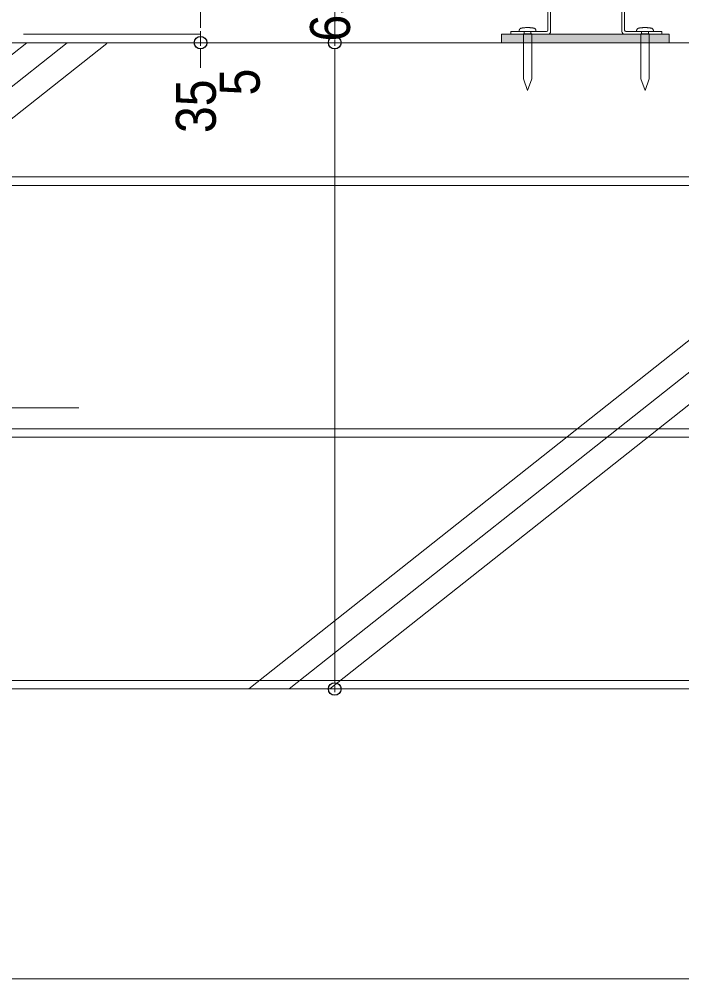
# Model space of a CAD drawing. Units: millimetres, scale not verified. Extents: x -8199 to 8201, y -2963 to 5056.
# Drawn here: x 3349 to 3876, y 446 to 1209 of the extents above; entities that cross this region are included whole.
import ezdxf
from ezdxf.enums import TextEntityAlignment as Align

# ---------------------------------------------------------------- set-up
doc = ezdxf.new("R2010")
doc.units = ezdxf.units.MM
doc.header["$LTSCALE"] = 20
doc.header["$PDMODE"] = 32
doc.header["$PDSIZE"] = 10
for name, color, linetype, lineweight in [('0-1_一般', 4, 'Continuous', 9), ('0-2_寸法', 7, 'Continuous', 9), ('0-3_0', 7, 'Continuous', 9), ('0-7_ビス', 4, 'Continuous', 9)]:
    doc.layers.add(name, color=color, linetype=linetype, lineweight=lineweight)
doc.layers.add('0-4_Defpoints', color=7, linetype='Continuous')
doc.styles.add('Osaka', font='')
doc.styles.get('Osaka').set_extended_font_data('Osaka')

# ---------------------------------------------------------------- blocks, each defined once
blk = doc.blocks.new('グループ-162-1')
at = {"layer": '0-1_一般', "color": 7}
for points in [[(386036.5, -93529), (409986.5, -93529), (409986.5, -96429), (386036.5, -96429)], [(394036.5, -96529), (409986.5, -96529), (409986.5, -99429), (394036.5, -99429)], [(386036.5, -99529), (409986.5, -99529), (409986.5, -102429), (386036.5, -102429)]]:
    blk.add_lwpolyline(points, close=True, dxfattribs=at)
blk = doc.blocks.new('_DOT')
at = {"layer": '0-3_0'}
for p, q in [((-10, 0), (-20, 0)), ((-5, 0), (5, 0))]:
    blk.add_line(p, q, dxfattribs=at)
blk = doc.blocks.new('グループ-173-1')
at = {"layer": '0-1_一般', "color": 2}
for p, q in [((401386.5, -94029), (401986.5, -94029)), ((401386.5, -94061), (401986.5, -94061)), ((402586.5, -94029), (401986.5, -94029)), ((402586.5, -94061), (401986.5, -94061)), ((401386.5, -94107), (401529.5, -94107)), ((401386.5, -94139), (401513.5, -94139)), ((401529.5, -94155), (401529.5, -94681)), ((401561.5, -94139), (401561.5, -94697)), ((402411.5, -94139), (402411.5, -94697)), ((402586.5, -94107), (402443.5, -94107)), ((402443.5, -94155), (402443.5, -94681)), ((402586.5, -94139), (402459.5, -94139)), ((401086.5, -94697), (401513.5, -94697)), ((401086.5, -94729), (401086.5, -94697)), ((401086.5, -94729), (401529.5, -94729)), ((402886.5, -94729), (402443.5, -94729)), ((402886.5, -94697), (402459.5, -94697)), ((402886.5, -94729), (402886.5, -94697))]:
    blk.add_line(p, q, dxfattribs=at)
for centre, radius, start, end in [((401386.5, -94084), 55, 90, 270), ((401386.5, -94084), 23, 90, 270), ((402586.5, -94084), 55, 270, 90), ((402586.5, -94084), 23, 270, 90), ((401513.5, -94155), 16, 0, 90), ((401529.5, -94139), 32, 0, 90), ((402443.5, -94139), 32, 90, 180), ((402459.5, -94155), 16, 90, 180), ((401513.5, -94681), 16, 270, 0), ((401529.5, -94697), 32, 270, 0), ((402443.5, -94697), 32, 180, 270), ((402459.5, -94681), 16, 180, 270)]:
    blk.add_arc(centre, radius, start, end, dxfattribs=at)
blk = doc.blocks.new('グループ-174-1')
at = {"layer": '0-1_一般'}
blk.add_blockref('グループ-173-1', (0, 0), dxfattribs=at)
blk = doc.blocks.new('グループ-65-1')
at = {"layer": '0-1_一般'}
for p, q in [((-40, 298), (-40, 326)), ((40, 326), (40, 298))]:
    blk.add_line(p, q, dxfattribs=at)
for points in [[(-92.2, 357.2), (-93.6, 355.4), (-94.9, 353.5), (-96.1, 351.6), (-97.1, 349.6), (-97.9, 347.6), (-98.6, 345.5), (-99.2, 343.4), (-99.6, 341.3), (-99.9, 339.3), (-100, 337.2), (-100, 336), (-100, 335.5), (-100, 335), (-100, 334.5), (-100, 334.1), (-100, 333.6), (-100, 333.1), (-100, 332.6), (-100, 332.1), (-100, 331.7), (-100, 331.2), (-100, 330.7), (-100, 330.2), (-100, 329.7), (-100, 329.3), (-100, 328.8), (-100, 328.3), (-100, 327.8), (-100, 327.3), (-100, 326.8), (-100, 326.4), (-97.6, 326), (-88.2, 326), (-78.8, 326), (-69.4, 326), (-60, 326), (-50.6, 326), (-41.2, 326), (-31.8, 326)], [(-17.1, 373.6), (-21.8, 373.4), (-26.5, 373.1), (-31.2, 372.8), (-35.9, 372.4), (-40.6, 371.9), (-45.3, 371.4), (-50, 370.8), (-51, 370.7), (-52.1, 370.5), (-53.1, 370.4), (-54.2, 370.3), (-55.2, 370.1), (-56.2, 370), (-57.3, 369.9), (-58.3, 369.7), (-59.3, 369.6), (-60.4, 369.5), (-61.4, 369.3), (-62.5, 369.2), (-63.5, 369.1), (-64.5, 368.9), (-65.6, 368.8), (-66.6, 368.7), (-67.7, 368.5), (-68.7, 368.4), (-69.7, 368.3), (-70.8, 368.1), (-71.8, 368), (-73.6, 367.7), (-75.6, 367.3), (-77.6, 366.8), (-79.6, 366.1), (-81.6, 365.2), (-83.5, 364.2), (-85.4, 363.1), (-87.3, 361.8), (-89, 360.4), (-90.7, 358.8), (-92.2, 357.2)], [(79.1, 366.3), (77.1, 366.9), (75.1, 367.4), (73.1, 367.8), (71.5, 368), (70.5, 368.2), (69.5, 368.3), (68.4, 368.4), (67.4, 368.6), (66.4, 368.7), (65.3, 368.8), (64.3, 369), (63.2, 369.1), (62.2, 369.2), (61.2, 369.4), (60.1, 369.5), (59.1, 369.6), (58, 369.8), (57, 369.9), (56, 370), (54.9, 370.2), (53.9, 370.3), (52.9, 370.4), (51.8, 370.6), (50.8, 370.7), (48.8, 370.9), (44.1, 371.5), (39.4, 372), (34.7, 372.5), (30, 372.8), (25.3, 373.2), (20.6, 373.5), (15.9, 373.7), (11.2, 373.8), (6.5, 373.9), (1.8, 374), (-2.9, 374), (-7.6, 373.9), (-12.4, 373.8), (-17.1, 373.6)], [(100, 326), (100, 326.5), (100, 327), (100, 327.4), (100, 327.9), (100, 328.4), (100, 328.9), (100, 329.4), (100, 329.9), (100, 330.3), (100, 330.8), (100, 331.3), (100, 331.8), (100, 332.3), (100, 332.7), (100, 333.2), (100, 333.7), (100, 334.2), (100, 334.7), (100, 335.2), (100, 335.6), (100, 336.1), (100, 337.7), (99.8, 339.8), (99.5, 341.8), (99.1, 343.9), (98.5, 346), (97.7, 348.1), (96.8, 350.1), (95.8, 352.1), (94.6, 354), (93.3, 355.8), (91.8, 357.6), (90.3, 359.2), (88.6, 360.7), (86.8, 362.1), (84.9, 363.4), (83, 364.5), (81.1, 365.4), (79.1, 366.3)], [(-31.8, 326), (-22.4, 326), (-12.9, 326), (-3.5, 326), (5.9, 326), (15.3, 326), (24.7, 326), (34.1, 326), (43.5, 326), (52.9, 326), (62.4, 326), (71.8, 326), (81.2, 326), (90.6, 326), (100, 326), (100, 326)]]:
    blk.add_lwpolyline(points, dxfattribs=at)
blk.add_lwpolyline([(50, 298), (50, -236), (0, -374), (-50, -236), (-50, 298)], close=True, dxfattribs=at)
blk = doc.blocks.new('シンボル-22')
at = {"layer": '0-1_一般'}
blk.add_blockref('グループ-65-1', (0, 0), dxfattribs=at)

msp = doc.modelspace()

# ---------------------------------------------------------------- linework, layer by layer
at = {"layer": '0-1_一般', "color": 2}
msp.add_line((2944.91, 900.02), (3396.46, 900.02), dxfattribs=at)
at = {"layer": '0-1_一般', "color": 7}
msp.add_line((4533.17, 676.63), (1466.51, 676.63), dxfattribs=at)
at = {"layer": '0-2_寸法'}
for p, q in [((3599.84, 1199.98), (3599.84, 1266.61)), ((3493.17, 1206.64), (3493.17, 1233.28)), ((3493.17, 1206.64), (3493.17, 1216.66)), ((1753.17, 1189.96), (4246.51, 1189.96)), ((2706.2, 676.63), (3354.98, 1189.96)), ((2738.43, 676.63), (3387.21, 1189.96)), ((2770.66, 676.63), (3418.56, 1189.26)), ((3352.31, 1196.63), (3493.17, 1196.63)), ((3352.31, 1196.63), (3493.17, 1196.63)), ((3352.31, 1189.96), (3493.17, 1189.96)), ((3493.17, 1196.63), (3493.17, 1189.96)), ((3531.51, 676.63), (4180.29, 1189.96)), ((3563.74, 676.63), (4212.52, 1189.96)), ((3595.98, 676.63), (4244.76, 1189.96)), ((3619.84, 1189.96), (3599.84, 1189.96)), ((3619.84, 1189.96), (3599.84, 1189.96)), ((3493.17, 1179.95), (3493.17, 1169.93)), ((3599.84, 1179.95), (3599.84, 686.64)), ((3619.84, 676.63), (3599.84, 676.63)), ((4236.49, 446.42), (1763.19, 446.42))]:
    msp.add_line(p, q, dxfattribs=at)
msp.add_lwpolyline([(3865.64, 1196.63), (3865.64, 1189.96), (3732.31, 1189.96), (3732.31, 1196.63)], close=True, dxfattribs=at)
msp.add_lwpolyline([(3865.64, 1196.63), (3865.64, 1189.96), (3732.31, 1189.96), (3732.31, 1196.63)], close=True, dxfattribs=at)
at = {"layer": '0-2_寸法', "color": 132}
msp.add_solid([(3865.64, 1196.63), (3732.31, 1196.63), (3865.64, 1189.96), (3732.31, 1189.96)], dxfattribs=at)
at = {"layer": '0-4_Defpoints'}
for p in [(3493.17, 1189.96), (3599.84, 1189.96), (3599.84, 676.63)]:
    msp.add_point(p, dxfattribs=at)

# ---------------------------------------------------------------- block references
at = {"layer": '0-1_一般', "xscale": 0.06666667, "yscale": 0.06666667}
for name in ['グループ-162-1', 'グループ-174-1']:
    msp.add_blockref(name, (-22999.26, 7511.9), dxfattribs=at)
at = {"layer": '0-2_寸法', "xscale": 0.5007446, "yscale": 0.5007446}
for p, rotation in [((3493.17, 1196.63), 270), ((3493.17, 1196.63), 270), ((3599.84, 1189.96), 270), ((3493.17, 1189.96), 90), ((3599.84, 1189.96), 90), ((3599.84, 676.63), 270)]:
    msp.add_blockref('_DOT', p, dxfattribs=dict(at, rotation=rotation))
at = {"layer": '0-7_ビス', "yscale": 0.06666667}
for p, xscale in [((3753.17, 1177.03), 0.06666667), ((3846.51, 1177.03), -0.06666667)]:
    msp.add_blockref('シンボル-22', p, dxfattribs=dict(at, xscale=xscale))

# ---------------------------------------------------------------- texts
at = {"layer": '0-2_寸法', "style": 'Osaka', "width": 0.9}
for s, p in [('65', (3621.56, 1190.89)), ('5', (3549.78, 1148.06)), ('35', (3514.89, 1118.18))]:
    msp.add_text(s, height=31.82, rotation=90, dxfattribs=at).set_placement(p, align=Align.BOTTOM_LEFT)

doc.saveas('drawing.dxf')
